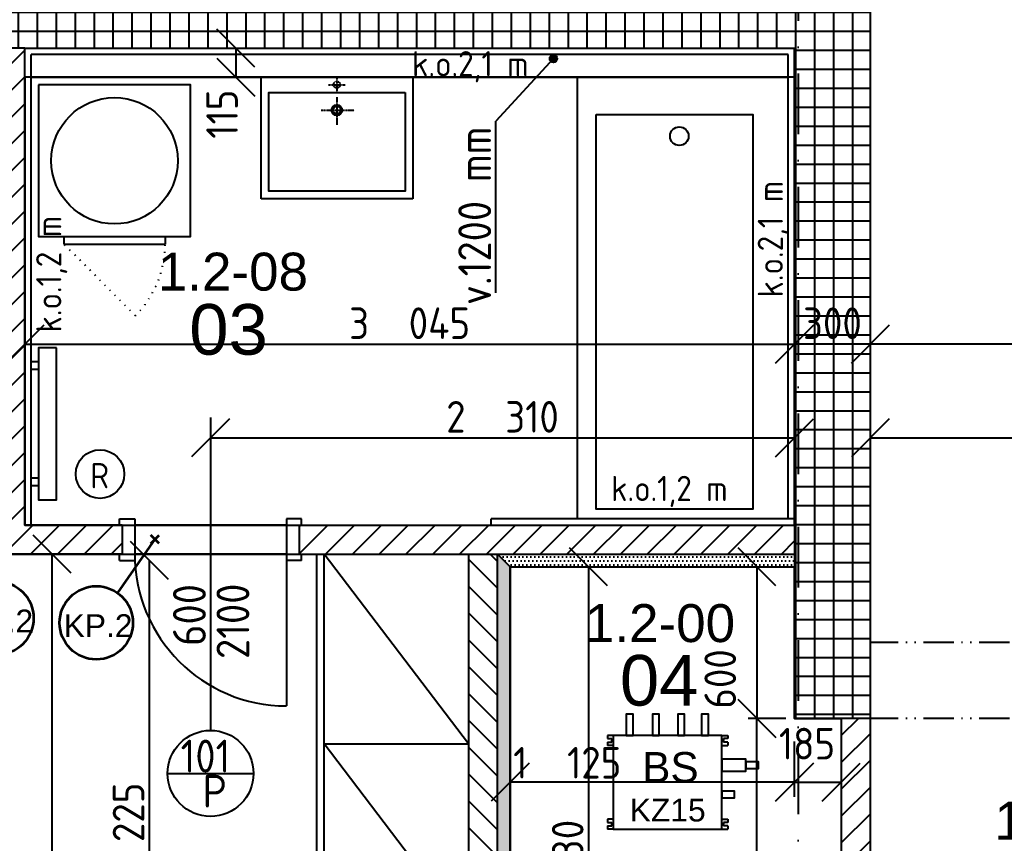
# Model space of a CAD drawing. Extents: x 4511820 to 5180432, y -1526536 to -944957.
# Drawn here: x 4986306 to 4990201, y -1335038 to -1331783 of the extents above; entities that cross this region are included whole.
import ezdxf

# ---------------------------------------------------------------- set-up
doc = ezdxf.new("R2010")
doc.units = 0
doc.header["$MEASUREMENT"] = 0
for name, pattern in [('ACAD_ISO07W100', [3.5, 0.5, -3]), ('ACAD_ISO12W100', [22, 12, -3, 0.5, -3, 0.5, -3]), ('BODKOCIARKOVANA_3', [5.6, 3, -1.3, 0, -1.3]), ('DASHED', [0.75, 0.5, -0.25])]:
    doc.linetypes.add(name, pattern=pattern)
doc.layers.get('0').update_dxf_attribs({"linetype": 'CONTINUOUS'})
doc.layers.get('Defpoints').update_dxf_attribs({"color": 61, "linetype": 'CONTINUOUS'})
for name, color, linetype in [('DVERE', 45, 'CONTINUOUS'), ('KÓTY', 4, 'CONTINUOUS'), ('MÚRY', 1, 'CONTINUOUS'), ('osi', 253, 'CONTINUOUS'), ('Plochy', 41, 'CONTINUOUS'), ('POPIS', 7, 'CONTINUOUS'), ('TENKÁ', 7, 'CONTINUOUS'), ('Z-Kúrenie', 101, 'CONTINUOUS'), ('ZARIADENIE', 47, 'CONTINUOUS'), ('ZARIADENIE1', 145, 'CONTINUOUS'), ('ZARIADOVACIE', 144, 'CONTINUOUS'), ('ZZ-chladenie', 133, 'CONTINUOUS'), ('ŠRAFY', 82, 'CONTINUOUS')]:
    doc.layers.add(name, color=color, linetype=linetype)
doc.layers.add('preklady', color=74, linetype='CONTINUOUS', lineweight=35)
doc.styles.add('ARIAL', font='arial.ttf')
doc.styles.add('STYLE1', font='isocp.shx')
doc.dimstyles.new('STANDARD-50', dxfattribs={"dimtxt": 125, "dimasz": 150, "dimexe": 10, "dimexo": 200, "dimgap": 20, "dimtad": 1, "dimdsep": 46, "dimlunit": 6, "dimtxsty": 'STYLE1', "dimblk1": 'OBLIQUE', "dimblk2": 'OBLIQUE', "dimsah": 1, "dimcen": 2.5, "dimse1": 1, "dimse2": 1, "dimadec": 0, "dimazin": 0, "dimtfac": 1, "dimtmove": 1, "dimatfit": 3, "dimldrblk": 'OBLIQUE', "dimfxl": 1, "dimtolj": 1, "dimtzin": 0, "dimarcsym": 0})
pattern_1 = [(45, (515270.5, 128041), (-53.0330086, 53.0330086), [])]

# ---------------------------------------------------------------- blocks, each defined once
blk = doc.blocks.new('pračka')
at = {"layer": 'ZARIADENIE1', "color": 8, "linetype": 'ACAD_ISO07W100', "ltscale": 8}
blk.add_line((4536136.9, -1117296.3), (4536419.7, -1117579.2), dxfattribs=at)
at = {"layer": 'ZARIADENIE1', "color": 8}
for p, q in [((4536419.7, -1117579.2), (4536019.7, -1117579.2)), ((4536019.7, -1117609.2), (4536019.7, -1117579.2)), ((4536419.7, -1117609.2), (4536419.7, -1117579.2))]:
    blk.add_line(p, q, dxfattribs=at)
blk.add_lwpolyline([(4536519.7, -1118209.2), (4536519.7, -1117609.2), (4535919.7, -1117609.2), (4535919.7, -1118209.2)], close=True, dxfattribs=at)
blk.add_circle((4536219.7, -1117909.2), 250, dxfattribs=at)
at = {"layer": 'ZARIADENIE1', "color": 8, "linetype": 'ACAD_ISO07W100', "ltscale": 8}
blk.add_arc((4536419.7, -1117579.2), 400, 135, 180, dxfattribs=at)
blk = doc.blocks.new('_OBLIQUE')
at = {"color": 0, "linetype": 'ByBlock'}
blk.add_line((-0.5, -0.5), (0.5, 0.5), dxfattribs=at)
blk = doc.blocks.new('*D22697')
at = {"layer": 'Defpoints', "color": 0}
for p in [(4988094, -1331895.2), (4987161.5, -1332010.2), (4988094, -1332010.2)]:
    blk.add_point(p, dxfattribs=at)
at = {"layer": 'KÓTY', "color": 0, "lineweight": -2}
blk.add_line((4987161.5, -1331895.2), (4987161.5, -1332010.2), dxfattribs=at)
at = {"layer": 'KÓTY', "color": 0, "linetype": 'ByBlock', "lineweight": -2, "xscale": 150, "yscale": 150, "zscale": 150}
for p, rotation in [((4987161.5, -1331895.2), 90), ((4987161.5, -1332010.2), 270)]:
    blk.add_blockref('_OBLIQUE', p, dxfattribs=dict(at, rotation=rotation))
at = {"layer": 'KÓTY', "color": 0, "insert": (4987106.5, -1332156), "char_height": 125, "attachment_point": 5, "rotation": 90, "style": 'STYLE1'}
blk.add_mtext('\\A1;115', dxfattribs=at)
blk = doc.blocks.new('*D22712')
at = {"layer": 'Defpoints', "color": 0}
for p in [(4989671, -1332695.2), (4991321, -1332695.2), (4989671, -1333065)]:
    blk.add_point(p, dxfattribs=at)
at = {"layer": 'KÓTY', "color": 0, "lineweight": -2}
blk.add_line((4991321, -1333065), (4989671, -1333065), dxfattribs=at)
at = {"layer": 'KÓTY', "color": 0, "linetype": 'ByBlock', "lineweight": -2, "xscale": 150, "yscale": 150, "zscale": 150, "rotation": 180}
blk.add_blockref('_OBLIQUE', (4989671, -1333065), dxfattribs=at)
at = {"layer": 'KÓTY', "color": 0, "linetype": 'ByBlock', "lineweight": -2, "xscale": 150, "yscale": 150, "zscale": 150}
blk.add_blockref('_OBLIQUE', (4991321, -1333065), dxfattribs=at)
at = {"layer": 'KÓTY', "color": 0, "insert": (4990496, -1332982.5), "char_height": 125, "attachment_point": 5, "style": 'STYLE1'}
blk.add_mtext('\\A1;1ﾠ650', dxfattribs=at)
blk = doc.blocks.new('*D22716')
at = {"layer": 'Defpoints', "color": 0}
for p in [(4989671, -1333065), (4993871, -1333065), (4993871, -1333435)]:
    blk.add_point(p, dxfattribs=at)
at = {"layer": 'KÓTY', "color": 0, "lineweight": -2}
blk.add_line((4989671, -1333435), (4993871, -1333435), dxfattribs=at)
at = {"layer": 'KÓTY', "color": 0, "linetype": 'ByBlock', "lineweight": -2, "xscale": 150, "yscale": 150, "zscale": 150, "rotation": 180}
blk.add_blockref('_OBLIQUE', (4989671, -1333435), dxfattribs=at)
at = {"layer": 'KÓTY', "color": 0, "linetype": 'ByBlock', "lineweight": -2, "xscale": 150, "yscale": 150, "zscale": 150}
blk.add_blockref('_OBLIQUE', (4993871, -1333435), dxfattribs=at)
at = {"layer": 'KÓTY', "color": 0, "insert": (4992021.5, -1333329.5), "char_height": 125, "attachment_point": 5, "style": 'STYLE1'}
blk.add_mtext('\\A1;4ﾠ200', dxfattribs=at)
blk = doc.blocks.new('*D22724')
at = {"layer": 'Defpoints', "color": 0}
for p in [(4986326, -1331895.2), (4989371, -1331895.2), (4989371, -1333065)]:
    blk.add_point(p, dxfattribs=at)
at = {"layer": 'KÓTY', "color": 0, "lineweight": -2}
blk.add_line((4986326, -1333065), (4989371, -1333065), dxfattribs=at)
at = {"layer": 'KÓTY', "color": 0, "linetype": 'ByBlock', "lineweight": -2, "xscale": 150, "yscale": 150, "zscale": 150, "rotation": 180}
blk.add_blockref('_OBLIQUE', (4986326, -1333065), dxfattribs=at)
at = {"layer": 'KÓTY', "color": 0, "linetype": 'ByBlock', "lineweight": -2, "xscale": 150, "yscale": 150, "zscale": 150}
blk.add_blockref('_OBLIQUE', (4989371, -1333065), dxfattribs=at)
at = {"layer": 'KÓTY', "color": 0, "insert": (4987848.5, -1332982.5), "char_height": 125, "attachment_point": 5, "style": 'STYLE1'}
blk.add_mtext('\\A1;3ﾠ045', dxfattribs=at)
blk = doc.blocks.new('*D22725')
at = {"layer": 'Defpoints', "color": 0}
for p in [(4989371, -1333065), (4989371, -1333065), (4989671, -1333065)]:
    blk.add_point(p, dxfattribs=at)
at = {"layer": 'KÓTY', "color": 0, "lineweight": -2}
blk.add_line((4989671, -1333065), (4989371, -1333065), dxfattribs=at)
at = {"layer": 'KÓTY', "color": 0, "linetype": 'ByBlock', "lineweight": -2, "xscale": 150, "yscale": 150, "zscale": 150, "rotation": 180}
blk.add_blockref('_OBLIQUE', (4989371, -1333065), dxfattribs=at)
at = {"layer": 'KÓTY', "color": 0, "linetype": 'ByBlock', "lineweight": -2, "xscale": 150, "yscale": 150, "zscale": 150}
blk.add_blockref('_OBLIQUE', (4989671, -1333065), dxfattribs=at)
at = {"layer": 'KÓTY', "color": 0, "insert": (4989521, -1332982.5), "char_height": 125, "attachment_point": 5, "style": 'STYLE1'}
blk.add_mtext('\\A1;300', dxfattribs=at)
blk = doc.blocks.new('*D22726')
at = {"layer": 'Defpoints', "color": 0}
for p in [(4987061, -1333354.5), (4989371, -1333435), (4989371, -1333487.5)]:
    blk.add_point(p, dxfattribs=at)
at = {"layer": 'KÓTY', "color": 0, "lineweight": -2}
blk.add_line((4987061, -1333435), (4989371, -1333435), dxfattribs=at)
at = {"layer": 'KÓTY', "color": 0, "linetype": 'ByBlock', "lineweight": -2, "xscale": 150, "yscale": 150, "zscale": 150, "rotation": 180}
blk.add_blockref('_OBLIQUE', (4987061, -1333435), dxfattribs=at)
at = {"layer": 'KÓTY', "color": 0, "linetype": 'ByBlock', "lineweight": -2, "xscale": 150, "yscale": 150, "zscale": 150}
blk.add_blockref('_OBLIQUE', (4989371, -1333435), dxfattribs=at)
at = {"layer": 'KÓTY', "color": 0, "insert": (4988216, -1333352.5), "char_height": 125, "attachment_point": 5, "style": 'STYLE1'}
blk.add_mtext('\\A1;2ﾠ310', dxfattribs=at)
blk = doc.blocks.new('*D22741')
at = {"layer": 'Defpoints', "color": 0}
for p in [(4986336, -1333895.2), (4986434, -1333895.2), (4986076, -1338205.2)]:
    blk.add_point(p, dxfattribs=at)
at = {"layer": 'KÓTY', "color": 0, "lineweight": -2}
blk.add_line((4986434, -1338205.2), (4986434, -1333895.2), dxfattribs=at)
at = {"layer": 'KÓTY', "color": 0, "linetype": 'ByBlock', "lineweight": -2, "xscale": 150, "yscale": 150, "zscale": 150}
for p, rotation in [((4986434, -1333895.2), 90), ((4986434, -1338205.2), 270)]:
    blk.add_blockref('_OBLIQUE', p, dxfattribs=dict(at, rotation=rotation))
at = {"layer": 'KÓTY', "color": 0, "insert": (4986351.5, -1336050.2), "char_height": 125, "attachment_point": 5, "rotation": 90, "style": 'STYLE1'}
blk.add_mtext('\\A1;4ﾠ310', dxfattribs=at)
blk = doc.blocks.new('*D22745')
at = {"layer": 'Defpoints', "color": 0}
for p in [(4986819, -1333920.2), (4987128.5, -1333920.2), (4987128.5, -1336145.2)]:
    blk.add_point(p, dxfattribs=at)
at = {"layer": 'KÓTY', "color": 0, "lineweight": -2}
blk.add_line((4986819, -1336145.2), (4986819, -1333920.2), dxfattribs=at)
at = {"layer": 'KÓTY', "color": 0, "linetype": 'ByBlock', "lineweight": -2, "xscale": 150, "yscale": 150, "zscale": 150}
for p, rotation in [((4986819, -1333920.2), 90), ((4986819, -1336145.2), 270)]:
    blk.add_blockref('_OBLIQUE', p, dxfattribs=dict(at, rotation=rotation))
at = {"layer": 'KÓTY', "color": 0, "insert": (4986736.5, -1335032.7), "char_height": 125, "attachment_point": 5, "rotation": 90, "style": 'STYLE1'}
blk.add_mtext('\\A1;2ﾠ225', dxfattribs=at)
blk = doc.blocks.new('*D22753')
at = {"layer": 'Defpoints', "color": 0}
for p in [(4989222.5, -1334545.2), (4989371, -1334545.2), (4989221.7, -1336425.2)]:
    blk.add_point(p, dxfattribs=at)
at = {"layer": 'KÓTY', "color": 0, "lineweight": -2}
blk.add_line((4989222.5, -1336425.2), (4989222.5, -1334545.2), dxfattribs=at)
at = {"layer": 'KÓTY', "color": 0, "linetype": 'ByBlock', "lineweight": -2, "xscale": 150, "yscale": 150, "zscale": 150}
for p, rotation in [((4989222.5, -1334545.2), 90), ((4989222.5, -1336425.2), 270)]:
    blk.add_blockref('_OBLIQUE', p, dxfattribs=dict(at, rotation=rotation))
at = {"layer": 'KÓTY', "color": 0, "insert": (4989128, -1335332.9), "char_height": 125, "attachment_point": 5, "rotation": 90, "style": 'STYLE1'}
blk.add_mtext('\\A1;1ﾠ880', dxfattribs=at)
blk = doc.blocks.new('*D22754')
at = {"layer": 'Defpoints', "color": 0}
for p in [(4988246, -1333945.2), (4988246, -1336425.2), (4988556.5, -1336425.2)]:
    blk.add_point(p, dxfattribs=at)
at = {"layer": 'KÓTY', "color": 0, "lineweight": -2}
blk.add_line((4988556.5, -1333945.2), (4988556.5, -1336425.2), dxfattribs=at)
at = {"layer": 'KÓTY', "color": 0, "linetype": 'ByBlock', "lineweight": -2, "xscale": 150, "yscale": 150, "zscale": 150}
for p, rotation in [((4988556.5, -1333945.2), 90), ((4988556.5, -1336425.2), 270)]:
    blk.add_blockref('_OBLIQUE', p, dxfattribs=dict(at, rotation=rotation))
at = {"layer": 'KÓTY', "color": 0, "insert": (4988474, -1335185.2), "char_height": 125, "attachment_point": 5, "rotation": 90, "style": 'STYLE1'}
blk.add_mtext('\\A1;2ﾠ480', dxfattribs=at)
blk = doc.blocks.new('*D22755')
at = {"layer": 'Defpoints', "color": 0}
for p in [(4989371, -1333945.2), (4989222.5, -1334545.2), (4989371, -1334545.2)]:
    blk.add_point(p, dxfattribs=at)
at = {"layer": 'KÓTY', "color": 0, "lineweight": -2}
blk.add_line((4989222.5, -1333945.2), (4989222.5, -1334545.2), dxfattribs=at)
at = {"layer": 'KÓTY', "color": 0, "linetype": 'ByBlock', "lineweight": -2, "xscale": 150, "yscale": 150, "zscale": 150}
for p, rotation in [((4989222.5, -1333945.2), 90), ((4989222.5, -1334545.2), 270)]:
    blk.add_blockref('_OBLIQUE', p, dxfattribs=dict(at, rotation=rotation))
at = {"layer": 'KÓTY', "color": 0, "insert": (4989077.2, -1334388.7), "char_height": 125, "attachment_point": 5, "rotation": 90, "style": 'STYLE1'}
blk.add_mtext('\\A1;600', dxfattribs=at)
blk = doc.blocks.new('*D22756')
at = {"layer": 'Defpoints', "color": 0}
for p in [(4988246, -1334545.2), (4989371, -1334545.2), (4988246, -1334796.5)]:
    blk.add_point(p, dxfattribs=at)
at = {"layer": 'KÓTY', "color": 0, "lineweight": -2}
blk.add_line((4989371, -1334796.5), (4988246, -1334796.5), dxfattribs=at)
at = {"layer": 'KÓTY', "color": 0, "linetype": 'ByBlock', "lineweight": -2, "xscale": 150, "yscale": 150, "zscale": 150, "rotation": 180}
blk.add_blockref('_OBLIQUE', (4988246, -1334796.5), dxfattribs=at)
at = {"layer": 'KÓTY', "color": 0, "linetype": 'ByBlock', "lineweight": -2, "xscale": 150, "yscale": 150, "zscale": 150}
blk.add_blockref('_OBLIQUE', (4989371, -1334796.5), dxfattribs=at)
at = {"layer": 'KÓTY', "color": 0, "insert": (4988472.1, -1334719.9), "char_height": 125, "attachment_point": 5, "style": 'STYLE1'}
blk.add_mtext('\\A1;1ﾠ125', dxfattribs=at)
blk = doc.blocks.new('*D22757')
at = {"layer": 'Defpoints', "color": 0}
for p in [(4989371, -1334545.2), (4989556, -1334545.2), (4989556, -1334796.5)]:
    blk.add_point(p, dxfattribs=at)
at = {"layer": 'KÓTY', "color": 0, "lineweight": -2}
blk.add_line((4989371, -1334796.5), (4989556, -1334796.5), dxfattribs=at)
at = {"layer": 'KÓTY', "color": 0, "linetype": 'ByBlock', "lineweight": -2, "xscale": 150, "yscale": 150, "zscale": 150, "rotation": 180}
blk.add_blockref('_OBLIQUE', (4989371, -1334796.5), dxfattribs=at)
at = {"layer": 'KÓTY', "color": 0, "linetype": 'ByBlock', "lineweight": -2, "xscale": 150, "yscale": 150, "zscale": 150}
blk.add_blockref('_OBLIQUE', (4989556, -1334796.5), dxfattribs=at)
at = {"layer": 'KÓTY', "color": 0, "insert": (4989420.5, -1334644.5), "char_height": 125, "attachment_point": 5, "style": 'STYLE1'}
blk.add_mtext('\\A1;185', dxfattribs=at)

msp = doc.modelspace()

# ---------------------------------------------------------------- hatches: boundary and pattern name
at = {"layer": 'KÓTY'}
h = msp.add_hatch(color=256, dxfattribs=at)
h.dxf.hatch_style = 1
h.paths.add_polyline_path([(4988432.5, -1331936.5, 0.65381715), (4988407.326, -1331925.478, 1.52947961)])
at = {"layer": 'ŠRAFY', "ltscale": 0.25}
h = msp.add_hatch(dxfattribs=at)
h.set_pattern_fill('ANSI37', color=256, scale=600, angle=45)
h.set_pattern_definition([(90, (-3307273.674, 493071.734), (-75, 1e-14), []), (180, (-3307273.674, 493071.734), (-1e-14, -75), [])])
h.paths.add_polyline_path([(4989371, -1329880.191), (4989371, -1331455.191), (4989371, -1331480.191), (4989371, -1331595.191), (4986351, -1331595.191), (4986211, -1331595.191), (4985211, -1331595.191), (4985096, -1331595.191), (4984496, -1331595.191), (4983896, -1331595.191), (4982496, -1331595.191), (4980951, -1331595.191), (4980951, -1331895.191), (4985096, -1331895.191), (4985211, -1331895.191), (4986211, -1331895.191), (4986326, -1331895.191), (4986351, -1331895.191), (4986456, -1331895.191), (4989346, -1331895.191), (4989371, -1331895.191), (4989371, -1332010.191), (4989371, -1333755.191), (4989371, -1333780.191), (4989371, -1333895.191), (4989371, -1333945.191), (4989371, -1334545.191), (4989556, -1334545.191), (4989671, -1334545.191), (4989671, -1334245.191), (4989671, -1329245.191), (4989671, -1328945.191), (4989536, -1328945.191), (4989371, -1328945.191), (4989371, -1329765.191)])
h = msp.add_hatch(dxfattribs=at)
h.set_pattern_fill('ANSI31', color=256, scale=600, style=0)
h.set_pattern_definition(pattern_1)
h.paths.add_polyline_path([(4986211, -1331895.191), (4986211, -1332295.191), (4985211, -1332295.191), (4985211, -1331895.191), (4985096, -1331895.191), (4985096, -1333985.191), (4985211, -1333985.191), (4985211, -1333895.191), (4985261, -1333895.191), (4985261, -1333780.191), (4985211, -1333780.191), (4985211, -1332410.191), (4986211, -1332410.191), (4986211, -1333780.191), (4985961, -1333780.191), (4985961, -1333895.191), (4986711, -1333895.191), (4986711, -1333780.191), (4986326, -1333780.191), (4986326, -1331895.191)])
h = msp.add_hatch(dxfattribs=at)
h.set_pattern_fill('ANSI31', color=256, scale=600, style=0)
h.set_pattern_definition(pattern_1)
h.paths.add_polyline_path([(4988196, -1333895.191), (4988246, -1333895.191), (4989371, -1333895.191), (4989371, -1333780.191), (4987561, -1333780.191), (4987421, -1333780.191), (4987411, -1333780.191), (4987411, -1333895.191), (4987421, -1333895.191), (4988081, -1333895.191)])
h = msp.add_hatch(dxfattribs=at)
h.set_pattern_fill('ANSI31', color=256, scale=600, angle=90, style=0)
h.set_pattern_definition([(135, (-2976355.03, 23031.926), (-53.0330086, -53.0330086), [])])
h.paths.add_polyline_path([(4988081, -1333895.191), (4988081, -1336145.191), (4988081, -1336270.191), (4988081, -1336645.191), (4988196, -1336645.191), (4988196, -1336540.191), (4988196, -1336415.191), (4988196, -1333895.191)])
at = {"layer": 'ŠRAFY'}
h = msp.add_hatch(dxfattribs=at)
h.set_pattern_fill('DOTS', color=256, scale=250)
h.set_pattern_definition([(0, (0, -175781), (7.8125, 15.625), [0, -15.625])])
h.paths.add_polyline_path([(4988246, -1333945.191), (4989371, -1333945.191), (4989371, -1333895.191), (4988246, -1333895.191), (4988196, -1333895.191)])
h = msp.add_hatch(dxfattribs=at)
h.set_pattern_fill('DOTS', color=256, scale=250, angle=90)
h.set_pattern_definition([(90, (-71441.844, -199631), (-15.625, 7.8125), [0, -15.625])])
h.paths.add_polyline_path([(4988196, -1333895.191), (4988196, -1336415.191), (4988246, -1336415.191), (4988246, -1333945.191)])
at = {"layer": 'ŠRAFY', "ltscale": 0.25}
h = msp.add_hatch(dxfattribs=at)
h.set_pattern_fill('ANSI31', color=256, scale=600, style=0)
h.set_pattern_definition(pattern_1)
h.paths.add_polyline_path([(4989671, -1336540.191), (4989671, -1334545.191), (4989556, -1334545.191), (4989556, -1336415.191), (4989556, -1336425.191), (4989378.5, -1336425.191), (4989378.5, -1336540.191)])

# ---------------------------------------------------------------- linework, layer by layer
at = {"layer": 'DVERE', "ltscale": 0.25}
for p, q in [((4987061, -1333354.535), (4987061, -1334592.191)), ((4986701, -1333780.191), (4986701, -1333755.191)), ((4986701, -1333755.191), (4986761, -1333755.191)), ((4986761, -1333755.191), (4986761, -1333920.191)), ((4987361, -1333755.191), (4987361, -1333920.191)), ((4987421, -1333755.191), (4987361, -1333755.191)), ((4987421, -1333780.191), (4987421, -1333755.191)), ((4987361, -1333780.191), (4986761, -1333780.191)), ((4987361, -1333780.191), (4987361, -1333925.191)), ((4986701, -1333920.191), (4986701, -1333895.191)), ((4986701, -1333920.191), (4986761, -1333920.191)), ((4987361, -1333895.191), (4986761, -1333895.191)), ((4987361, -1333895.191), (4987361, -1334495.191)), ((4987421, -1333920.191), (4987361, -1333920.191)), ((4987421, -1333920.191), (4987421, -1333895.191)), ((4986891, -1334762.191), (4987231, -1334762.191))]:
    msp.add_line(p, q, dxfattribs=at)
msp.add_circle((4987061, -1334762.191), 170, dxfattribs=at)
msp.add_arc((4987361, -1333895.191), 600, 180, 270, dxfattribs=at)
at = {"layer": 'KÓTY'}
for p, q in [((4988417.5, -1331936.5), (4988189.5, -1332183.5)), ((4988189.5, -1332863), (4988189.5, -1332183.5)), ((4988196, -1333895.191), (4988246, -1333945.191)), ((4989336.5, -1334545.191), (4989188, -1334545.191)), ((4989371, -1334855), (4989371, -1334636.5))]:
    msp.add_line(p, q, dxfattribs=at)
msp.add_circle((4988417.5, -1331936.5), 15, dxfattribs=at)
at = {"layer": 'MÚRY'}
for p, q in [((4989671, -1334545.191), (4989671, -1328945.191)), ((4986326, -1331895.191), (4989371, -1331895.191)), ((4989371, -1333780.191), (4989371, -1331895.191)), ((4989371, -1334545.191), (4989371, -1333945.191)), ((4989556, -1334545.191), (4989371, -1334545.191)), ((4989556, -1334545.191), (4989556, -1336425.191)), ((4989671, -1336540.191), (4989671, -1334545.191))]:
    msp.add_line(p, q, dxfattribs=at)
at = {"layer": 'MÚRY', "ltscale": 0.25}
for p, q in [((4986326, -1333780.191), (4986326, -1331895.191)), ((4986456, -1331895.191), (4989346, -1331895.191)), ((4986711, -1333780.191), (4986326, -1333780.191)), ((4986711, -1333780.191), (4986711, -1333895.191)), ((4987411, -1333780.191), (4987411, -1333895.191)), ((4987411, -1333780.191), (4989371, -1333780.191)), ((4986711, -1333895.191), (4985961, -1333895.191)), ((4987411, -1333895.191), (4988081, -1333895.191)), ((4988081, -1333895.191), (4988081, -1336145.191)), ((4988246, -1333945.191), (4988246, -1336425.191)), ((4988246, -1333945.191), (4989371, -1333945.191))]:
    msp.add_line(p, q, dxfattribs=at)
at = {"layer": 'osi', "linetype": 'BODKOCIARKOVANA_3', "ltscale": 80}
msp.add_line((4989386, -1310038), (4989386, -1347555.191), dxfattribs=at)
at = {"layer": 'Plochy'}
for points in [[(4989671, -1336540.191), (4989671, -1328945.191), (4989536, -1328945.191), (4989536, -1327245.191), (4993871, -1327245.191), (4993871, -1328945.191), (4991321, -1328945.191), (4991321, -1332695.191), (4991571, -1332695.191), (4991571, -1332305.191), (4992771, -1332305.191), (4992771, -1332585.191), (4993871, -1332585.191), (4993871, -1334245.191), (4991321, -1334245.191), (4991321, -1336825.191), (4993871, -1336825.191), (4993871, -1338205.191), (4990196, -1338205.191), (4990196, -1337740.191), (4988246, -1337740.191), (4988246, -1336540.191), (4989671, -1336540.191)], [(4989371, -1332010.191), (4986326, -1332010.191), (4986326, -1333780.191), (4989371, -1333780.191)], [(4988081, -1338205.191), (4987326, -1338205.191), (4987326, -1338505.191), (4986076, -1338505.191), (4986076, -1334935.191), (4985211, -1334935.191), (4985211, -1333895.191), (4988081, -1333895.191), (4988081, -1336145.191), (4987446, -1336145.191), (4987446, -1336270.191), (4988081, -1336270.191)], [(4988246, -1336425.191), (4988246, -1333945.191), (4989371, -1333945.191), (4989371, -1334545.191), (4989556, -1334545.191), (4989556, -1336425.191)]]:
    msp.add_lwpolyline(points, close=True, dxfattribs=at)
at = {"layer": 'preklady'}
for p, q in [((4986841, -1333836.5), (4986692.361, -1334048.049)), ((4986824.382, -1333853.116), (4986857.616, -1333819.882)), ((4986857.617, -1333853.117), (4986824.383, -1333819.883))]:
    msp.add_line(p, q, dxfattribs=at)
at = {"layer": 'preklady', "ltscale": 0.25}
for centre in [(4986216, -1334148.191), (4986609, -1334166.691)]:
    msp.add_circle(centre, 145, dxfattribs=at)
at = {"layer": 'TENKÁ'}
for p, q in [((4986326, -1331895.191), (4986211, -1331895.191)), ((4988171, -1333780.191), (4988171, -1333755.191)), ((4989371, -1333780.191), (4989371, -1333895.191)), ((4988081, -1333895.191), (4988246, -1333895.191)), ((4988196, -1336645.191), (4988196, -1333895.191)), ((4988246, -1333895.191), (4989371, -1333895.191)), ((4989371, -1333895.191), (4989371, -1333945.191)), ((4989671, -1334545.191), (4989556, -1334545.191))]:
    msp.add_line(p, q, dxfattribs=at)
at = {"layer": 'TENKÁ', "ltscale": 0.25}
for p, q in [((4986351, -1333780.191), (4986351, -1331920.191)), ((4989346, -1331920.191), (4986351, -1331920.191)), ((4989346, -1333755.191), (4989346, -1331920.191)), ((4986351, -1332010.191), (4989346, -1332010.191)), ((4989371, -1333755.191), (4988171, -1333755.191))]:
    msp.add_line(p, q, dxfattribs=at)
at = {"layer": 'TENKÁ', "linetype": 'ACAD_ISO12W100', "ltscale": 10}
for p, q in [((4991321, -1334245.191), (4989671, -1334245.191)), ((4991321, -1334545.191), (4989671, -1334545.191))]:
    msp.add_line(p, q, dxfattribs=at)
at = {"layer": 'Z-Kúrenie', "linetype": 'Continuous'}
for p, q in [((4986381, -1333135.191), (4986351, -1333135.191)), ((4986381, -1333165.191), (4986351, -1333165.191)), ((4986381, -1333595.191), (4986351, -1333595.191)), ((4986381, -1333625.191), (4986351, -1333625.191))]:
    msp.add_line(p, q, dxfattribs=at)
msp.add_lwpolyline([(4986451, -1333080.191), (4986381, -1333080.191), (4986381, -1333680.191), (4986451, -1333680.191)], close=True, dxfattribs=at)
msp.add_circle((4986623.842, -1333578.743), 96, dxfattribs=at)
at = {"layer": 'ZARIADENIE'}
for p, q in [((4987481, -1336145.191), (4987481, -1333895.191)), ((4987511, -1336145.191), (4987511, -1333895.191)), ((4988081, -1334645.191), (4987511, -1333895.191)), ((4987511, -1334645.191), (4988081, -1334645.191)), ((4988081, -1335395.191), (4987511, -1334645.191))]:
    msp.add_line(p, q, dxfattribs=at)
at = {"layer": 'ZARIADOVACIE', "ltscale": 0.25}
for p, q in [((4987261, -1332490.191), (4987261, -1332010.191)), ((4987861, -1332010.191), (4987861, -1332490.191)), ((4988511, -1332010.191), (4988511, -1333755.191)), ((4987861, -1332490.191), (4987261, -1332490.191))]:
    msp.add_line(p, q, dxfattribs=at)
at = {"layer": 'ZARIADOVACIE', "linetype": 'DASHED'}
for p, q in [((4987561, -1332014.892), (4987561, -1332066.926)), ((4987528.137, -1332039.54), (4987593.863, -1332039.54)), ((4987561, -1332089.298), (4987561, -1332198.843)), ((4987498.012, -1332139.962), (4987629.465, -1332139.962))]:
    msp.add_line(p, q, dxfattribs=at)
at = {"layer": 'ZARIADOVACIE', "ltscale": 0.25}
for points in [[(4987831, -1332070.191), (4987831, -1332460.191), (4987291, -1332460.191), (4987291, -1332070.191)], [(4987831, -1332070.191), (4987831, -1332460.191), (4987291, -1332460.191), (4987291, -1332070.191)], [(4988586, -1332157.664), (4989206, -1332157.664), (4989206, -1333717.664), (4988586, -1333717.664)]]:
    msp.add_lwpolyline(points, close=True, dxfattribs=at)
at = {"layer": 'ZARIADOVACIE', "linetype": 'DASHED'}
msp.add_circle((4987560.686, -1332039.539), 12.931, dxfattribs=at)
at = {"layer": 'ZARIADOVACIE', "linetype": 'Continuous'}
for centre, radius in [((4987560.727, -1332140.23), 20.877), ((4987561, -1332139.962), 14.781)]:
    msp.add_circle(centre, radius, dxfattribs=at)
at = {"layer": 'ZARIADOVACIE', "ltscale": 0.25}
msp.add_circle((4988915.298, -1332243.078), 36.624, dxfattribs=at)
at = {"layer": 'ZZ-chladenie'}
for p, q in [((4988654, -1334612.249), (4988631.096, -1334612.249)), ((4988631.096, -1334612.249), (4988631.096, -1334624.631)), ((4988631.096, -1334624.631), (4988648.47, -1334624.631)), ((4988648.47, -1334624.631), (4988648.47, -1334631.809)), ((4988648.47, -1334637.988), (4988648.47, -1334630.809)), ((4988648.47, -1334638.988), (4988648.47, -1334631.809)), ((4989084, -1334612.249), (4988654, -1334612.249)), ((4988654, -1334612.249), (4988654, -1334982.249)), ((4989084, -1334982.249), (4989084, -1334612.249)), ((4989084, -1334612.249), (4989106.904, -1334612.249)), ((4989106.904, -1334624.631), (4989089.53, -1334624.631)), ((4989089.53, -1334624.631), (4989089.53, -1334631.809)), ((4989089.53, -1334637.988), (4989089.53, -1334630.809)), ((4989089.53, -1334638.988), (4989089.53, -1334631.809)), ((4989106.904, -1334612.249), (4989106.904, -1334624.631)), ((4988631.096, -1334638.988), (4988648.47, -1334638.988)), ((4988631.096, -1334638.988), (4988631.096, -1334651.37)), ((4988654, -1334651.37), (4988631.096, -1334651.37)), ((4989084, -1334651.37), (4989106.904, -1334651.37)), ((4989106.904, -1334638.988), (4989089.53, -1334638.988)), ((4989106.904, -1334638.988), (4989106.904, -1334651.37)), ((4988654, -1334943.128), (4988631.096, -1334943.128)), ((4988631.096, -1334943.128), (4988631.096, -1334955.51)), ((4989084, -1334943.128), (4989106.904, -1334943.128)), ((4989106.904, -1334943.128), (4989106.904, -1334955.51)), ((4988631.096, -1334955.51), (4988648.47, -1334955.51)), ((4988631.096, -1334969.867), (4988648.47, -1334969.867)), ((4988631.096, -1334969.867), (4988631.096, -1334982.249)), ((4988654, -1334982.249), (4988631.096, -1334982.249)), ((4988648.47, -1334955.51), (4988648.47, -1334962.688)), ((4988648.47, -1334968.867), (4988648.47, -1334961.688)), ((4988648.47, -1334969.867), (4988648.47, -1334962.688)), ((4988654, -1334982.249), (4989084, -1334982.249)), ((4989084, -1334982.249), (4989106.904, -1334982.249)), ((4989106.904, -1334955.51), (4989089.53, -1334955.51)), ((4989089.53, -1334955.51), (4989089.53, -1334962.688)), ((4989089.53, -1334968.867), (4989089.53, -1334961.688)), ((4989089.53, -1334969.867), (4989089.53, -1334962.688)), ((4989106.904, -1334969.867), (4989089.53, -1334969.867)), ((4989106.904, -1334969.867), (4989106.904, -1334982.249))]:
    msp.add_line(p, q, dxfattribs=at)
for points in [[(4988705.461, -1334612.249), (4988732.484, -1334612.249), (4988732.484, -1334527.232), (4988705.461, -1334527.232)], [(4988809.239, -1334612.249), (4988836.262, -1334612.249), (4988836.262, -1334527.232), (4988809.239, -1334527.232)], [(4988909.277, -1334612.249), (4988936.3, -1334612.249), (4988936.3, -1334527.232), (4988909.277, -1334527.232)], [(4989003.706, -1334612.249), (4989030.728, -1334612.249), (4989030.728, -1334527.232), (4989003.706, -1334527.232)], [(4989084, -1334753.399), (4989178.846, -1334753.399), (4989178.846, -1334705.765), (4989084, -1334705.765)], [(4989178.846, -1334742.395), (4989228.704, -1334742.395), (4989228.704, -1334716.769), (4989178.846, -1334716.769)], [(4989084, -1334858.473), (4989133.858, -1334858.473), (4989133.858, -1334832.847), (4989084, -1334832.847)]]:
    msp.add_lwpolyline(points, close=True, dxfattribs=at)

# ---------------------------------------------------------------- block references
at = {"layer": 'TENKÁ', "rotation": 180}
msp.add_blockref('pračka', (9522900.747, -2450249.383), dxfattribs=at)

# ---------------------------------------------------------------- texts
at = {"layer": 'DVERE', "style": 'STYLE1'}
for s, p in [('101', (4986942.47, -1334758.691)), ('P', (4987029.47, -1334897.328))]:
    msp.add_text(s, height=130, dxfattribs=at).set_placement(p)
at = {"layer": 'POPIS', "lineweight": 40, "ltscale": 0.25, "style": 'ARIAL'}
for s, height, p in [('1.2-08', 150, (4986852.411, -1332853.579)), ('03', 200, (4986976.811, -1333106.77)), ('1.2-00', 150, (4988541.811, -1334242.95)), ('04', 200, (4988680.311, -1334493.95)), ('1.2-00', 150, (4990161.769, -1335024.27))]:
    msp.add_text(s, height=height, dxfattribs=at).set_placement(p)
at = {"layer": 'preklady', "linetype": 'Continuous', "lineweight": 20, "style": 'ARIAL'}
for p in [(4986086.736, -1334204.448), (4986479.736, -1334222.948)]:
    msp.add_text('KP.2', height=90, dxfattribs=at).set_placement(p)
at = {"layer": 'TENKÁ', "linetype": 'Continuous', "style": 'STYLE1'}
for s, p in [('k.o.2,1 m', (4987858.026, -1332006.92)), ('k.o.1,2 m', (4988645.4, -1333685.701))]:
    msp.add_text(s, height=100, dxfattribs=at).set_placement(p)
for s, height, p in [('v.1200 mm', 130, (4988170.917, -1332911.128)), ('k.o.2,1 m', 100, (4989325.367, -1332880.956)), ('k.o.1,2 m', 100, (4986471.041, -1333019.267)), ('600', 130, (4987042.417, -1334258.106)), ('2100', 130, (4987214.524, -1334309.88))]:
    msp.add_text(s, height=height, rotation=90, dxfattribs=at).set_placement(p)
at = {"layer": 'Z-Kúrenie', "linetype": 'Continuous', "style": 'STYLE1'}
msp.add_text('R', height=100, dxfattribs=at).set_placement((4986585.214, -1333634.942))
at = {"layer": 'ZZ-chladenie', "style": 'ARIAL'}
for s, height, p in [('BS', 120, (4988768.339, -1334797.691)), ('KZ15', 90, (4988719.003, -1334952.08))]:
    msp.add_text(s, height=height, dxfattribs=at).set_placement(p)

# ---------------------------------------------------------------- dimensions: what is measured, and where the dimension line sits
at = {"layer": 'KÓTY'}
for base, p1, p2, picture, middle in [((4987161.5, -1332010.191), (4988094, -1331895.191), (4988094, -1332010.191), '*D22697', (4987189, -1332156)), ((4989222.5, -1334545.191), (4989371, -1333945.191), (4989371, -1334545.191), '*D22755', (4989159.702, -1334388.72)), ((4989222.5, -1334545.191), (4989221.706, -1336425.191), (4989371, -1334545.191), '*D22753', (4989210.539, -1335332.946))]:
    dim = msp.add_linear_dim(base=base, p1=p1, p2=p2, angle=90, dimstyle='STANDARD-50', dxfattribs=at)
    dim.commit()
    dim.dimension.update_dxf_attribs({"geometry": picture, "text_midpoint": middle, "dimtype": 160})
for base, p1, p2, picture, middle in [((4989371, -1333065), (4986326, -1331895.191), (4989371, -1331895.191), '*D22724', (4987848.5, -1332982.457)), ((4989671, -1333065), (4991321, -1332695.191), (4989671, -1332695.191), '*D22712', (4990496, -1332982.457)), ((4989371, -1333065), (4989671, -1333065), (4989371, -1333065), '*D22725', (4989521, -1332982.5)), ((4989371, -1333435), (4987061, -1333354.535), (4989371, -1333487.535), '*D22726', (4988216, -1333352.457))]:
    dim = msp.add_linear_dim(base=base, p1=p1, p2=p2, dimstyle='STANDARD-50', dxfattribs=at)
    dim.commit()
    dim.dimension.update_dxf_attribs({"geometry": picture, "text_midpoint": middle})
for base, p1, p2, picture, middle in [((4993871, -1333435), (4989671, -1333065), (4993871, -1333065), '*D22716', (4992021.5, -1333412)), ((4988246, -1334796.5), (4989371, -1334545.191), (4988246, -1334545.191), '*D22756', (4988472.137, -1334802.463)), ((4989556, -1334796.5), (4989371, -1334545.191), (4989556, -1334545.191), '*D22757', (4989420.5, -1334727))]:
    dim = msp.add_linear_dim(base=base, p1=p1, p2=p2, dimstyle='STANDARD-50', dxfattribs=at)
    dim.commit()
    dim.dimension.update_dxf_attribs({"geometry": picture, "text_midpoint": middle, "dimtype": 160})
for base, p1, p2, picture, middle in [((4986434, -1333895.191), (4986076, -1338205.191), (4986336, -1333895.191), '*D22741', (4986351.457, -1336050.191)), ((4986819, -1333920.191), (4987128.5, -1336145.191), (4987128.5, -1333920.191), '*D22745', (4986736.457, -1335032.691)), ((4988556.5, -1336425.191), (4988246, -1333945.191), (4988246, -1336425.191), '*D22754', (4988473.957, -1335185.191))]:
    dim = msp.add_linear_dim(base=base, p1=p1, p2=p2, angle=90, dimstyle='STANDARD-50', dxfattribs=at)
    dim.commit()
    dim.dimension.update_dxf_attribs({"geometry": picture, "text_midpoint": middle})

doc.saveas('drawing.dxf')
